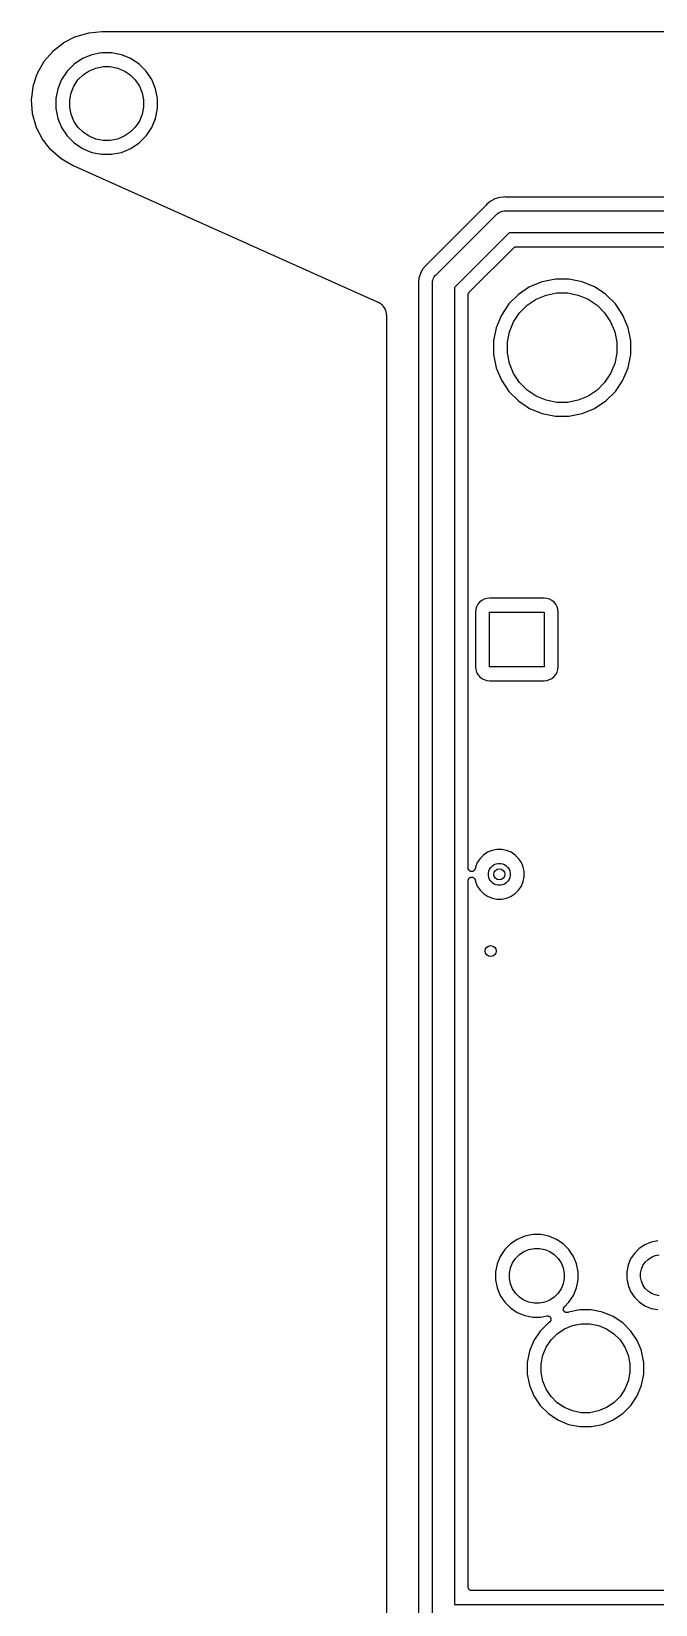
# Model space of a CAD drawing. Extents: x 1.79 to 9.66, y -5.89 to -1.5.
# Drawn here: x 1.785 to 2.684, y -3.764 to -1.499 of the extents above; entities that cross this region are included whole.
import ezdxf

# ---------------------------------------------------------------- set-up
doc = ezdxf.new("R2010")
doc.units = 0
doc.header["$MEASUREMENT"] = 0
doc.layers.add('BLACK', color=7, linetype='CONTINUOUS')

msp = doc.modelspace()

# ---------------------------------------------------------------- linework, layer by layer
at = {"layer": 'BLACK', "linetype": 'CONTINUOUS'}
for p, q in [((1.81676, -1.52665), (1.83144, -1.51507)), ((1.83144, -1.51507), (1.8315, -1.51503)), ((1.8315, -1.51503), (1.83188, -1.51479)), ((1.83188, -1.51479), (1.83226, -1.51455)), ((1.83226, -1.51455), (1.84887, -1.50606)), ((1.84887, -1.50606), (1.84893, -1.50603)), ((1.84887, -1.50606), (1.84887, -1.50606)), ((1.84887, -1.50606), (1.84887, -1.50606)), ((1.84887, -1.50606), (1.84887, -1.50606)), ((1.84893, -1.50603), (1.84936, -1.50587)), ((1.84936, -1.50587), (1.84978, -1.5057)), ((1.84978, -1.5057), (1.86785, -1.50057)), ((1.86785, -1.50057), (1.86792, -1.50056)), ((1.86792, -1.50056), (1.86835, -1.50048)), ((1.86835, -1.50048), (1.86877, -1.5004)), ((1.86877, -1.5004), (1.88689, -1.49878)), ((1.88689, -1.49878), (1.88696, -1.49877)), ((1.88696, -1.49877), (1.88714, -1.49878)), ((1.88714, -1.49878), (1.88733, -1.49876)), ((1.88733, -1.49876), (2.27921, -1.4986)), ((2.27921, -1.4986), (9.16855, -1.4986)), ((1.8039, -1.54153), (1.81605, -1.52733)), ((1.81605, -1.52733), (1.8161, -1.52727)), ((1.8161, -1.52727), (1.81643, -1.52696)), ((1.81643, -1.52696), (1.81676, -1.52665)), ((1.85905, -1.53754), (1.84707, -1.54554)), ((1.87236, -1.53202), (1.85905, -1.53754)), ((1.8865, -1.52921), (1.87236, -1.53202)), ((1.90091, -1.52921), (1.8865, -1.52921)), ((1.91504, -1.53202), (1.90091, -1.52921)), ((1.92835, -1.53754), (1.91504, -1.53202)), ((1.94033, -1.54554), (1.92835, -1.53754)), ((1.78799, -1.57722), (1.79381, -1.55948)), ((1.79381, -1.55948), (1.79383, -1.55941)), ((1.79383, -1.55941), (1.79402, -1.559)), ((1.79402, -1.559), (1.7942, -1.55859)), ((1.7942, -1.55859), (1.80334, -1.54233)), ((1.80334, -1.54233), (1.80337, -1.54227)), ((1.80337, -1.54227), (1.80364, -1.5419)), ((1.80364, -1.5419), (1.8039, -1.54153)), ((1.83688, -1.55573), (1.82888, -1.56771)), ((1.84707, -1.54554), (1.83688, -1.55573)), ((1.85242, -1.56848), (1.85982, -1.56108)), ((1.85982, -1.56108), (1.86852, -1.55526)), ((1.86852, -1.55526), (1.8782, -1.55126)), ((1.8782, -1.55126), (1.88847, -1.54921)), ((1.88847, -1.54921), (1.89894, -1.54921)), ((1.89894, -1.54921), (1.9092, -1.55126)), ((1.9092, -1.55126), (1.91888, -1.55526)), ((1.91888, -1.55526), (1.92758, -1.56108)), ((1.92758, -1.56108), (1.93498, -1.56848)), ((1.95052, -1.55573), (1.94033, -1.54554)), ((1.95853, -1.56771), (1.95052, -1.55573)), ((1.78584, -1.59406), (1.78778, -1.57817)), ((1.78778, -1.57817), (1.78779, -1.5781)), ((1.78779, -1.5781), (1.78789, -1.57766)), ((1.78789, -1.57766), (1.78799, -1.57722)), ((1.82336, -1.58103), (1.82055, -1.59516)), ((1.82888, -1.56771), (1.82336, -1.58103)), ((1.84259, -1.58686), (1.8466, -1.57719)), ((1.8466, -1.57719), (1.85242, -1.56848)), ((1.93498, -1.56848), (1.9408, -1.57719)), ((1.9408, -1.57719), (1.94481, -1.58686)), ((1.96404, -1.58103), (1.95853, -1.56771)), ((1.96685, -1.59516), (1.96404, -1.58103)), ((1.78548, -1.59762), (1.7855, -1.59716)), ((1.78549, -1.59769), (1.78548, -1.59762)), ((1.78687, -1.61631), (1.78549, -1.59769)), ((1.7855, -1.59716), (1.78551, -1.59671)), ((1.78551, -1.59671), (1.78584, -1.59406)), ((1.78584, -1.59406), (1.78584, -1.59406)), ((1.82055, -1.59516), (1.82055, -1.60957)), ((1.84055, -1.59713), (1.84259, -1.58686)), ((1.84055, -1.6076), (1.84055, -1.59713)), ((1.84259, -1.61787), (1.84055, -1.6076)), ((1.94481, -1.58686), (1.94685, -1.59713)), ((1.94685, -1.6076), (1.94481, -1.61787)), ((1.94685, -1.59713), (1.94685, -1.6076)), ((1.96685, -1.60957), (1.96685, -1.59516)), ((1.78694, -1.61676), (1.78687, -1.61631)), ((1.78702, -1.61721), (1.78694, -1.61676)), ((1.78703, -1.61728), (1.78702, -1.61721)), ((1.79202, -1.63532), (1.78703, -1.61728)), ((1.82055, -1.60957), (1.82336, -1.6237)), ((1.82336, -1.6237), (1.82888, -1.63701)), ((1.8466, -1.62754), (1.84259, -1.61787)), ((1.85242, -1.63624), (1.8466, -1.62754)), ((1.9408, -1.62754), (1.93498, -1.63624)), ((1.94481, -1.61787), (1.9408, -1.62754)), ((1.95853, -1.63701), (1.96404, -1.6237)), ((1.96404, -1.6237), (1.96685, -1.60957)), ((1.79218, -1.63575), (1.79202, -1.63532)), ((1.79234, -1.63617), (1.79218, -1.63575)), ((1.79237, -1.63623), (1.79234, -1.63617)), ((1.80076, -1.65294), (1.79237, -1.63623)), ((1.79237, -1.63623), (1.79237, -1.63623)), ((1.79237, -1.63623), (1.79237, -1.63623)), ((1.79237, -1.63623), (1.79237, -1.63623)), ((1.801, -1.65332), (1.80076, -1.65294)), ((1.80123, -1.65371), (1.801, -1.65332)), ((1.82888, -1.63701), (1.83688, -1.64899)), ((1.83688, -1.64899), (1.84707, -1.65918)), ((1.85982, -1.64365), (1.85242, -1.63624)), ((1.86852, -1.64946), (1.85982, -1.64365)), ((1.8782, -1.65347), (1.86852, -1.64946)), ((1.88847, -1.65551), (1.8782, -1.65347)), ((1.9092, -1.65347), (1.89894, -1.65551)), ((1.91888, -1.64946), (1.9092, -1.65347)), ((1.92758, -1.64365), (1.91888, -1.64946)), ((1.93498, -1.63624), (1.92758, -1.64365)), ((1.94033, -1.65918), (1.95052, -1.64899)), ((1.95052, -1.64899), (1.95202, -1.64675)), ((1.95202, -1.64675), (1.95853, -1.63701)), ((1.95202, -1.64675), (1.95202, -1.64675)), ((1.80128, -1.65376), (1.80123, -1.65371)), ((1.80128, -1.65377), (1.80128, -1.65376)), ((1.80128, -1.65376), (1.80128, -1.65376)), ((1.81272, -1.66849), (1.80128, -1.65377)), ((1.81303, -1.66882), (1.81272, -1.66849)), ((1.81334, -1.66915), (1.81303, -1.66882)), ((1.81339, -1.6692), (1.81334, -1.66915)), ((1.82752, -1.68146), (1.81339, -1.6692)), ((1.84707, -1.65918), (1.85905, -1.66719)), ((1.85905, -1.66719), (1.87236, -1.6727)), ((1.87236, -1.6727), (1.8865, -1.67551)), ((1.8865, -1.67551), (1.90091, -1.67551)), ((1.89894, -1.65551), (1.88847, -1.65551)), ((1.90091, -1.67551), (1.91504, -1.6727)), ((1.91504, -1.6727), (1.92835, -1.66719)), ((1.92835, -1.66719), (1.94033, -1.65918)), ((1.82789, -1.68172), (1.82752, -1.68146)), ((1.82826, -1.68199), (1.82789, -1.68172)), ((1.82832, -1.68202), (1.82826, -1.68199)), ((1.84559, -1.6919), (1.82832, -1.68202)), ((1.84578, -1.69198), (1.84559, -1.6919)), ((1.84596, -1.69209), (1.84578, -1.69198)), ((1.84603, -1.69212), (1.84596, -1.69209)), ((2.23245, -1.86536), (1.84603, -1.69212)), ((2.44549, -1.74379), (2.4411, -1.7474)), ((2.4455, -1.74379), (2.44549, -1.74379)), ((2.44654, -1.74293), (2.4455, -1.74379)), ((2.45085, -1.74063), (2.44654, -1.74293)), ((2.45275, -1.73961), (2.45085, -1.74063)), ((2.45949, -1.73757), (2.45275, -1.73961)), ((2.46498, -1.73703), (2.45949, -1.73757)), ((2.46499, -1.73703), (2.46498, -1.73703)), ((2.4665, -1.73688), (2.46499, -1.73703)), ((2.46801, -1.73703), (2.4665, -1.73688)), ((2.46822, -1.73703), (2.46801, -1.73703)), ((2.46843, -1.73705), (2.46822, -1.73703)), ((2.4685, -1.73705), (2.46843, -1.73705)), ((2.76043, -1.73705), (2.4685, -1.73705)), ((2.43981, -1.74894), (2.35464, -1.83411)), ((2.36791, -1.84912), (2.45482, -1.76221)), ((2.43994, -1.74877), (2.43981, -1.74894)), ((2.44009, -1.74863), (2.43994, -1.74877)), ((2.44014, -1.74857), (2.44009, -1.74863)), ((2.4411, -1.7474), (2.44014, -1.74857)), ((2.45482, -1.76221), (2.45531, -1.76161)), ((2.45531, -1.76161), (2.45591, -1.76112)), ((2.45591, -1.76112), (2.45759, -1.75974)), ((2.45591, -1.76112), (2.45591, -1.76112)), ((2.45759, -1.75974), (2.45771, -1.75964)), ((2.45771, -1.75964), (2.46044, -1.75818)), ((2.46044, -1.75818), (2.46341, -1.75728)), ((2.46341, -1.75728), (2.46573, -1.75705)), ((2.46573, -1.75705), (2.4665, -1.75698)), ((2.46573, -1.75705), (2.46573, -1.75705)), ((2.4665, -1.75698), (2.46727, -1.75705)), ((2.46727, -1.75705), (6.62289, -1.75705)), ((2.47302, -1.78855), (2.39425, -1.86732)), ((6.61714, -1.78855), (2.47302, -1.78855)), ((2.41571, -1.87414), (2.47984, -1.81001)), ((2.47984, -1.81001), (2.47985, -1.81)), ((2.47985, -1.81), (2.47986, -1.81)), ((2.47986, -1.81), (2.47989, -1.80996)), ((2.47986, -1.81), (2.47986, -1.81)), ((2.47989, -1.80996), (2.48025, -1.80967)), ((2.48025, -1.80967), (2.48061, -1.80938)), ((2.48061, -1.80938), (2.48063, -1.80937)), ((2.48063, -1.80937), (2.48066, -1.80935)), ((2.48066, -1.80935), (2.48107, -1.80914)), ((2.48107, -1.80914), (2.48147, -1.80893)), ((2.48147, -1.80893), (2.4815, -1.80892)), ((2.4815, -1.80892), (2.48152, -1.80891)), ((2.48152, -1.80891), (2.48197, -1.80878)), ((2.48197, -1.80878), (2.48241, -1.80864)), ((2.48241, -1.80864), (2.48243, -1.80864)), ((2.48243, -1.80864), (2.48246, -1.80863)), ((2.48246, -1.80863), (2.48292, -1.80859)), ((2.48292, -1.80859), (2.48338, -1.80855)), ((2.48338, -1.80855), (6.60679, -1.80855)), ((2.35427, -1.83444), (2.3531, -1.8354)), ((2.35442, -1.83429), (2.35427, -1.83444)), ((2.35459, -1.83416), (2.35442, -1.83429)), ((2.35464, -1.83411), (2.35459, -1.83416)), ((2.34327, -1.85379), (2.34273, -1.85929)), ((2.34531, -1.84705), (2.34327, -1.85379)), ((2.34863, -1.84084), (2.34531, -1.84705)), ((2.3531, -1.8354), (2.34863, -1.84084)), ((2.36304, -1.85752), (2.36388, -1.85474)), ((2.36388, -1.85474), (2.36534, -1.85201)), ((2.36534, -1.85201), (2.36731, -1.84961)), ((2.36731, -1.84961), (2.36791, -1.84912)), ((2.53968, -1.8552), (2.52061, -1.85899)), ((2.55913, -1.8552), (2.53968, -1.8552)), ((2.57821, -1.85899), (2.55913, -1.8552)), ((2.28255, -1.88783), (2.23245, -1.86536)), ((2.34273, -1.85929), (2.34258, -1.8608)), ((2.34258, -1.8608), (2.34273, -1.86231)), ((2.34273, -1.85929), (2.34273, -1.85929)), ((2.34273, -1.86231), (2.34273, -1.86238)), ((2.34273, -1.86238), (2.34273, -1.86259)), ((2.34273, -1.86259), (2.34275, -1.8628)), ((2.34275, -1.8628), (2.34275, -3.54284)), ((2.36268, -1.8608), (2.36298, -1.85771)), ((2.36275, -1.86157), (2.36268, -1.8608)), ((2.36275, -3.54406), (2.36275, -1.86157)), ((2.36298, -1.85771), (2.36304, -1.85752)), ((2.39425, -1.86732), (2.39425, -3.76378)), ((2.41425, -1.87761), (2.4143, -1.87715)), ((2.41425, -1.87766), (2.41425, -1.87761)), ((2.41425, -1.87768), (2.41425, -1.87766)), ((2.41425, -1.87766), (2.41425, -1.87766)), ((2.41425, -1.87766), (2.41425, -1.87766)), ((2.41425, -2.70328), (2.41425, -1.87768)), ((2.4143, -1.87715), (2.41435, -1.87669)), ((2.41435, -1.87666), (2.41436, -1.87664)), ((2.41435, -1.87669), (2.41435, -1.87666)), ((2.41436, -1.87664), (2.4145, -1.8762)), ((2.4145, -1.8762), (2.41463, -1.87576)), ((2.41463, -1.87576), (2.41464, -1.87573)), ((2.41464, -1.87573), (2.41465, -1.87571)), ((2.41465, -1.87571), (2.41488, -1.8753)), ((2.41488, -1.8753), (2.41509, -1.8749)), ((2.41509, -1.8749), (2.41511, -1.87488)), ((2.41511, -1.87488), (2.41512, -1.87485)), ((2.41512, -1.87485), (2.41542, -1.8745)), ((2.41542, -1.8745), (2.41571, -1.87414)), ((2.48647, -1.87724), (2.47271, -1.89099)), ((2.50264, -1.86643), (2.48647, -1.87724)), ((2.52061, -1.85899), (2.50264, -1.86643)), ((2.51211, -1.88416), (2.52644, -1.87822)), ((2.52644, -1.87822), (2.54165, -1.8752)), ((2.54165, -1.8752), (2.55716, -1.8752)), ((2.55716, -1.8752), (2.57238, -1.87822)), ((2.57238, -1.87822), (2.58671, -1.88416)), ((2.59618, -1.86643), (2.57821, -1.85899)), ((2.60255, -1.87069), (2.59618, -1.86643)), ((2.61235, -1.87724), (2.60255, -1.87069)), ((2.62611, -1.89099), (2.61235, -1.87724)), ((2.28282, -1.88792), (2.28255, -1.88783)), ((2.28308, -1.88803), (2.28282, -1.88792)), ((2.28314, -1.88805), (2.28308, -1.88803)), ((2.28356, -1.88817), (2.28314, -1.88805)), ((2.28462, -1.88874), (2.28356, -1.88817)), ((2.28475, -1.88879), (2.28462, -1.88874)), ((2.28487, -1.88886), (2.28475, -1.88879)), ((2.28493, -1.88889), (2.28487, -1.88886)), ((2.28506, -1.88895), (2.28493, -1.88889)), ((2.28565, -1.88929), (2.28506, -1.88895)), ((2.28568, -1.8893), (2.28565, -1.88929)), ((2.28571, -1.88932), (2.28568, -1.8893)), ((2.28577, -1.88936), (2.28571, -1.88932)), ((2.2874, -1.89023), (2.28577, -1.88936)), ((2.28755, -1.89032), (2.2874, -1.89023)), ((2.28778, -1.8905), (2.28755, -1.89032)), ((2.28914, -1.89168), (2.28778, -1.8905)), ((2.28917, -1.8917), (2.28914, -1.89168)), ((2.28919, -1.89172), (2.28917, -1.8917)), ((2.28925, -1.89177), (2.28919, -1.89172)), ((2.29068, -1.89294), (2.28925, -1.89177)), ((2.2908, -1.89306), (2.29068, -1.89294)), ((2.291, -1.89328), (2.2908, -1.89306)), ((2.2921, -1.8947), (2.291, -1.89328)), ((2.29212, -1.89473), (2.2921, -1.8947)), ((2.29214, -1.89476), (2.29212, -1.89473)), ((2.29219, -1.89481), (2.29214, -1.89476)), ((2.29336, -1.89624), (2.29219, -1.89481)), ((2.29345, -1.89638), (2.29336, -1.89624)), ((2.29361, -1.89663), (2.29345, -1.89638)), ((2.29441, -1.89824), (2.29361, -1.89663)), ((2.29443, -1.89827), (2.29441, -1.89824)), ((2.29444, -1.89831), (2.29443, -1.89827)), ((2.29447, -1.89837), (2.29444, -1.89831)), ((2.29534, -1.9), (2.29447, -1.89837)), ((2.29541, -1.90016), (2.29534, -1.9)), ((2.29551, -1.90043), (2.29541, -1.90016)), ((2.29598, -1.90217), (2.29551, -1.90043)), ((2.296, -1.9022), (2.29598, -1.90217)), ((2.296, -1.90224), (2.296, -1.9022)), ((2.29602, -1.90231), (2.296, -1.90224)), ((2.29656, -1.90408), (2.29602, -1.90231)), ((2.47271, -1.89099), (2.46191, -1.90717)), ((2.48825, -1.90374), (2.49922, -1.89278)), ((2.49922, -1.89278), (2.51211, -1.88416)), ((2.58671, -1.88416), (2.5996, -1.89278)), ((2.5996, -1.89278), (2.61057, -1.90374)), ((2.63691, -1.90717), (2.62611, -1.89099)), ((2.29659, -1.90424), (2.29656, -1.90408)), ((2.29664, -1.90453), (2.29659, -1.90424)), ((2.29676, -1.90633), (2.29664, -1.90453)), ((2.29677, -1.90636), (2.29676, -1.90633)), ((2.29677, -1.9064), (2.29677, -1.90636)), ((2.29677, -1.90647), (2.29677, -1.9064)), ((2.29684, -1.90714), (2.29677, -1.90647)), ((2.29684, -1.90728), (2.29684, -1.90714)), ((2.29685, -1.90742), (2.29684, -1.90728)), ((2.29684, -1.90982), (2.29687, -1.90954)), ((2.29684, -1.90989), (2.29684, -1.90982)), ((2.29684, -5.48115), (2.29684, -1.90989)), ((2.29685, -1.90756), (2.29685, -1.90742)), ((2.29685, -1.90763), (2.29685, -1.90756)), ((2.29694, -1.90883), (2.29685, -1.90763)), ((2.29687, -1.90954), (2.29688, -1.90926)), ((2.29688, -1.90926), (2.29694, -1.90883)), ((2.45446, -1.92514), (2.45067, -1.94421)), ((2.46191, -1.90717), (2.45446, -1.92514)), ((2.4737, -1.93097), (2.47963, -1.91664)), ((2.47963, -1.91664), (2.48825, -1.90374)), ((2.61057, -1.90374), (2.61919, -1.91664)), ((2.61919, -1.91664), (2.62512, -1.93097)), ((2.64436, -1.92514), (2.63691, -1.90717)), ((2.64815, -1.94421), (2.64436, -1.92514)), ((2.45067, -1.94421), (2.45067, -1.96366)), ((2.47067, -1.94618), (2.4737, -1.93097)), ((2.47067, -1.96169), (2.47067, -1.94618)), ((2.62512, -1.93097), (2.62815, -1.94618)), ((2.62815, -1.94618), (2.62815, -1.96169)), ((2.64815, -1.96366), (2.64815, -1.94421)), ((2.45067, -1.96366), (2.45446, -1.98274)), ((2.4737, -1.9769), (2.47067, -1.96169)), ((2.62815, -1.96169), (2.62512, -1.9769)), ((2.64436, -1.98274), (2.64815, -1.96366)), ((2.45446, -1.98274), (2.46191, -2.00071)), ((2.47963, -1.99123), (2.4737, -1.9769)), ((2.48825, -2.00413), (2.47963, -1.99123)), ((2.61919, -1.99123), (2.61057, -2.00413)), ((2.62512, -1.9769), (2.61919, -1.99123)), ((2.63691, -2.00071), (2.64436, -1.98274)), ((2.46191, -2.00071), (2.47271, -2.01688)), ((2.49922, -2.0151), (2.48825, -2.00413)), ((2.51211, -2.02372), (2.49922, -2.0151)), ((2.5996, -2.0151), (2.58671, -2.02372)), ((2.61057, -2.00413), (2.5996, -2.0151)), ((2.62611, -2.01688), (2.63638, -2.0015)), ((2.63638, -2.0015), (2.63691, -2.00071)), ((2.63638, -2.0015), (2.63638, -2.0015)), ((2.47271, -2.01688), (2.48647, -2.03063)), ((2.48647, -2.03063), (2.50264, -2.04144)), ((2.52644, -2.02965), (2.51211, -2.02372)), ((2.54165, -2.03268), (2.52644, -2.02965)), ((2.55716, -2.03268), (2.54165, -2.03268)), ((2.57238, -2.02965), (2.55716, -2.03268)), ((2.58671, -2.02372), (2.57238, -2.02965)), ((2.59618, -2.04144), (2.61235, -2.03063)), ((2.61235, -2.03063), (2.62611, -2.01688)), ((2.50264, -2.04144), (2.52061, -2.04888)), ((2.52061, -2.04888), (2.53968, -2.05268)), ((2.53968, -2.05268), (2.55913, -2.05268)), ((2.55913, -2.05268), (2.57821, -2.04888)), ((2.57821, -2.04888), (2.59618, -2.04144)), ((2.42517, -2.33072), (2.42476, -2.33489)), ((2.42631, -2.32696), (2.42517, -2.33072)), ((2.42817, -2.32348), (2.42631, -2.32696)), ((2.43067, -2.32044), (2.42817, -2.32348)), ((2.43372, -2.31794), (2.43067, -2.32044)), ((2.43719, -2.31608), (2.43372, -2.31794)), ((2.44096, -2.31494), (2.43719, -2.31608)), ((2.44513, -2.31452), (2.44096, -2.31494)), ((2.52338, -2.31452), (2.44513, -2.31452)), ((2.52754, -2.31494), (2.52338, -2.31452)), ((2.53131, -2.31608), (2.52754, -2.31494)), ((2.53479, -2.31794), (2.53131, -2.31608)), ((2.53783, -2.32044), (2.53479, -2.31794)), ((2.54033, -2.32348), (2.53783, -2.32044)), ((2.54219, -2.32696), (2.54033, -2.32348)), ((2.54333, -2.33072), (2.54219, -2.32696)), ((2.54374, -2.33489), (2.54333, -2.33072)), ((2.42476, -2.33489), (2.42476, -2.41314)), ((2.44488, -2.41339), (2.44488, -2.33465)), ((2.44488, -2.33465), (2.52362, -2.33465)), ((2.52362, -2.33465), (2.52362, -2.41339)), ((2.54374, -2.41314), (2.54374, -2.33489)), ((2.42476, -2.41314), (2.42517, -2.41731)), ((2.42517, -2.41731), (2.42631, -2.42108)), ((2.42631, -2.42108), (2.42817, -2.42455)), ((2.52362, -2.41339), (2.44488, -2.41339)), ((2.54033, -2.42455), (2.54219, -2.42108)), ((2.54219, -2.42108), (2.54333, -2.41731)), ((2.54333, -2.41731), (2.54374, -2.41314)), ((2.42817, -2.42455), (2.43067, -2.4276)), ((2.43067, -2.4276), (2.43372, -2.4301)), ((2.43372, -2.4301), (2.43719, -2.43195)), ((2.43719, -2.43195), (2.44096, -2.4331)), ((2.44096, -2.4331), (2.44513, -2.43351)), ((2.44513, -2.43351), (2.52338, -2.43351)), ((2.52338, -2.43351), (2.52754, -2.4331)), ((2.52754, -2.4331), (2.53131, -2.43195)), ((2.53131, -2.43195), (2.53479, -2.4301)), ((2.53479, -2.4301), (2.53783, -2.4276)), ((2.53783, -2.4276), (2.54033, -2.42455)), ((2.42732, -2.69537), (2.42463, -2.70187)), ((2.43123, -2.68951), (2.42732, -2.69537)), ((2.43621, -2.68453), (2.43123, -2.68951)), ((2.44207, -2.68062), (2.43621, -2.68453)), ((2.44857, -2.67793), (2.44207, -2.68062)), ((2.45548, -2.67655), (2.44857, -2.67793)), ((2.46252, -2.67655), (2.45548, -2.67655)), ((2.46943, -2.67793), (2.46252, -2.67655)), ((2.47593, -2.68062), (2.46943, -2.67793)), ((2.48179, -2.68453), (2.47593, -2.68062)), ((2.48677, -2.68951), (2.48179, -2.68453)), ((2.49068, -2.69537), (2.48677, -2.68951)), ((2.49337, -2.70187), (2.49068, -2.69537)), ((2.4143, -2.70377), (2.41425, -2.70328)), ((2.41434, -2.70425), (2.4143, -2.70377)), ((2.41448, -2.70471), (2.41434, -2.70425)), ((2.41434, -2.70425), (2.41434, -2.70425)), ((2.41434, -2.70425), (2.41434, -2.70425)), ((2.41462, -2.70518), (2.41448, -2.70471)), ((2.41463, -2.70518), (2.41462, -2.70518)), ((2.41462, -2.70518), (2.41462, -2.70518)), ((2.41484, -2.7056), (2.41463, -2.70518)), ((2.41508, -2.70604), (2.41484, -2.7056)), ((2.41508, -2.70605), (2.41508, -2.70604)), ((2.41508, -2.70604), (2.41508, -2.70604)), ((2.41539, -2.70643), (2.41508, -2.70605)), ((2.41512, -2.7185), (2.41543, -2.71813)), ((2.4157, -2.7068), (2.41539, -2.70643)), ((2.41543, -2.71813), (2.41575, -2.71775)), ((2.41608, -2.70711), (2.4157, -2.7068)), ((2.4157, -2.7068), (2.4157, -2.7068)), ((2.4157, -2.7068), (2.4157, -2.7068)), ((2.41575, -2.71775), (2.41614, -2.71744)), ((2.41575, -2.71775), (2.41575, -2.71775)), ((2.41575, -2.71775), (2.41575, -2.71775)), ((2.41645, -2.70742), (2.41608, -2.70711)), ((2.41614, -2.71744), (2.41651, -2.71714)), ((2.41687, -2.70765), (2.41645, -2.70742)), ((2.41645, -2.70742), (2.41645, -2.70742)), ((2.41645, -2.70742), (2.41645, -2.70742)), ((2.41651, -2.71714), (2.41698, -2.71689)), ((2.41651, -2.71714), (2.41651, -2.71714)), ((2.41651, -2.71714), (2.41651, -2.71714)), ((2.41731, -2.70789), (2.41687, -2.70765)), ((2.41698, -2.71689), (2.41737, -2.71669)), ((2.41776, -2.70803), (2.41731, -2.70789)), ((2.41731, -2.70789), (2.41731, -2.70789)), ((2.41731, -2.70789), (2.41731, -2.70789)), ((2.41737, -2.71669), (2.41784, -2.71655)), ((2.41737, -2.71669), (2.41737, -2.71669)), ((2.41737, -2.71669), (2.41737, -2.71669)), ((2.41824, -2.70818), (2.41776, -2.70803)), ((2.41784, -2.71655), (2.41831, -2.71641)), ((2.41872, -2.70823), (2.41824, -2.70818)), ((2.41824, -2.70818), (2.41824, -2.70818)), ((2.41824, -2.70818), (2.41824, -2.70818)), ((2.41831, -2.71641), (2.41877, -2.71637)), ((2.41831, -2.71641), (2.41831, -2.71641)), ((2.41831, -2.71641), (2.41831, -2.71641)), ((2.41921, -2.70828), (2.41872, -2.70823)), ((2.41877, -2.71637), (2.41928, -2.71632)), ((2.41969, -2.70824), (2.41921, -2.70828)), ((2.41921, -2.70828), (2.41921, -2.70828)), ((2.41921, -2.70828), (2.41921, -2.70828)), ((2.41928, -2.71632), (2.41928, -2.71632)), ((2.41928, -2.71632), (2.41928, -2.71632)), ((2.41928, -2.71632), (2.41974, -2.71637)), ((2.42018, -2.70819), (2.41969, -2.70824)), ((2.41974, -2.71637), (2.42025, -2.71642)), ((2.42062, -2.70806), (2.42018, -2.70819)), ((2.42018, -2.70819), (2.42018, -2.70819)), ((2.42018, -2.70819), (2.42018, -2.70819)), ((2.42025, -2.71642), (2.42025, -2.71642)), ((2.42025, -2.71642), (2.42025, -2.71642)), ((2.42025, -2.71642), (2.4207, -2.71656)), ((2.42112, -2.70792), (2.42062, -2.70806)), ((2.4207, -2.71656), (2.42118, -2.71671)), ((2.42153, -2.7077), (2.42112, -2.70791)), ((2.42112, -2.70791), (2.42112, -2.70792)), ((2.42112, -2.70792), (2.42112, -2.70792)), ((2.42118, -2.71671), (2.42118, -2.71671)), ((2.42118, -2.71671), (2.42119, -2.71671)), ((2.42119, -2.71671), (2.42161, -2.71694)), ((2.42198, -2.70747), (2.42153, -2.7077)), ((2.42161, -2.71694), (2.42204, -2.71717)), ((2.42199, -2.70746), (2.42198, -2.70746)), ((2.42198, -2.70746), (2.42198, -2.70747)), ((2.42235, -2.70717), (2.42199, -2.70746)), ((2.42204, -2.71717), (2.42204, -2.71717)), ((2.42204, -2.71717), (2.42204, -2.71718)), ((2.42204, -2.71718), (2.42241, -2.71747)), ((2.42274, -2.70685), (2.42235, -2.70717)), ((2.42241, -2.71747), (2.42279, -2.71779)), ((2.42275, -2.70685), (2.42274, -2.70685)), ((2.42274, -2.70685), (2.42274, -2.70685)), ((2.42305, -2.70649), (2.42275, -2.70685)), ((2.42279, -2.71779), (2.42279, -2.7178)), ((2.42279, -2.7178), (2.4228, -2.7178)), ((2.4228, -2.7178), (2.42312, -2.71819)), ((2.42337, -2.70611), (2.42305, -2.70649)), ((2.42312, -2.71819), (2.42341, -2.71855)), ((2.4236, -2.7057), (2.42337, -2.7061)), ((2.42337, -2.7061), (2.42337, -2.70611)), ((2.42337, -2.70611), (2.42337, -2.70611)), ((2.42384, -2.70525), (2.4236, -2.7057)), ((2.424, -2.70476), (2.42384, -2.70525)), ((2.42384, -2.70525), (2.42384, -2.70525)), ((2.42384, -2.70525), (2.42384, -2.70525)), ((2.42414, -2.70432), (2.424, -2.70476)), ((2.42415, -2.70425), (2.42414, -2.70432)), ((2.42414, -2.70432), (2.42414, -2.70432)), ((2.42414, -2.70432), (2.42414, -2.70432)), ((2.42414, -2.70432), (2.42414, -2.70432)), ((2.42463, -2.70187), (2.42415, -2.70425)), ((2.44325, -2.71075), (2.44386, -2.70771)), ((2.44325, -2.71385), (2.44325, -2.71075)), ((2.44386, -2.71689), (2.44325, -2.71385)), ((2.44386, -2.70771), (2.44504, -2.70484)), ((2.44504, -2.71976), (2.44386, -2.71689)), ((2.44504, -2.70484), (2.44677, -2.70226)), ((2.44677, -2.70226), (2.44896, -2.70007)), ((2.44896, -2.70007), (2.45154, -2.69834)), ((2.45154, -2.69834), (2.45441, -2.69716)), ((2.45441, -2.69716), (2.45745, -2.69655)), ((2.45745, -2.69655), (2.46055, -2.69655)), ((2.46055, -2.69655), (2.46359, -2.69716)), ((2.46359, -2.69716), (2.46646, -2.69834)), ((2.46646, -2.69834), (2.46904, -2.70007)), ((2.46904, -2.70007), (2.47123, -2.70226)), ((2.47123, -2.70226), (2.47296, -2.70484)), ((2.47296, -2.70484), (2.47414, -2.70771)), ((2.47414, -2.71689), (2.47296, -2.71976)), ((2.47414, -2.70771), (2.47475, -2.71075)), ((2.47475, -2.71385), (2.47414, -2.71689)), ((2.47475, -2.71075), (2.47475, -2.71385)), ((2.49455, -2.70776), (2.49337, -2.70187)), ((2.49337, -2.72273), (2.49475, -2.71582)), ((2.49475, -2.70878), (2.49455, -2.70776)), ((2.49475, -2.71582), (2.49475, -2.70878)), ((2.41425, -2.72125), (2.41431, -2.72074)), ((2.41425, -2.72132), (2.41425, -2.72125)), ((2.41425, -3.73878), (2.41425, -2.72132)), ((2.41431, -2.72074), (2.41436, -2.72029)), ((2.41436, -2.72028), (2.41451, -2.71979)), ((2.41436, -2.72029), (2.41436, -2.72028)), ((2.41436, -2.72028), (2.41436, -2.72028)), ((2.41451, -2.71979), (2.41465, -2.71936)), ((2.41465, -2.71935), (2.4149, -2.7189)), ((2.41465, -2.71936), (2.41465, -2.71935)), ((2.41465, -2.71935), (2.41465, -2.71935)), ((2.4149, -2.7189), (2.41512, -2.7185)), ((2.41512, -2.7185), (2.41512, -2.7185)), ((2.41512, -2.7185), (2.41512, -2.7185)), ((2.42341, -2.71855), (2.42341, -2.71855)), ((2.42341, -2.71855), (2.42341, -2.71855)), ((2.42341, -2.71855), (2.42365, -2.719)), ((2.42365, -2.719), (2.42387, -2.71941)), ((2.42387, -2.71941), (2.42387, -2.71941)), ((2.42387, -2.71941), (2.42387, -2.71942)), ((2.42387, -2.71942), (2.42401, -2.71987)), ((2.42401, -2.71987), (2.42415, -2.72035)), ((2.42415, -2.72035), (2.42463, -2.72273)), ((2.42463, -2.72273), (2.42732, -2.72923)), ((2.42732, -2.72923), (2.43123, -2.73509)), ((2.43123, -2.73509), (2.43621, -2.74007)), ((2.43621, -2.74007), (2.44207, -2.74398)), ((2.44677, -2.72234), (2.44504, -2.71976)), ((2.44896, -2.72453), (2.44677, -2.72234)), ((2.45154, -2.72626), (2.44896, -2.72453)), ((2.45441, -2.72744), (2.45154, -2.72626)), ((2.45745, -2.72805), (2.45441, -2.72744)), ((2.46055, -2.72805), (2.45745, -2.72805)), ((2.46359, -2.72744), (2.46055, -2.72805)), ((2.46646, -2.72626), (2.46359, -2.72744)), ((2.46904, -2.72453), (2.46646, -2.72626)), ((2.47123, -2.72234), (2.46904, -2.72453)), ((2.47296, -2.71976), (2.47123, -2.72234)), ((2.47593, -2.74398), (2.48179, -2.74007)), ((2.48179, -2.74007), (2.48677, -2.73509)), ((2.48677, -2.73509), (2.49068, -2.72923)), ((2.49068, -2.72923), (2.49337, -2.72273)), ((2.44207, -2.74398), (2.44857, -2.74667)), ((2.44857, -2.74667), (2.45548, -2.74805)), ((2.45548, -2.74805), (2.46252, -2.74805)), ((2.46252, -2.74805), (2.46943, -2.74667)), ((2.46943, -2.74667), (2.47427, -2.74467)), ((2.47427, -2.74467), (2.47593, -2.74398)), ((2.47427, -2.74467), (2.47427, -2.74467)), ((2.4849, -3.23792), (2.47518, -3.24442)), ((2.49571, -3.23345), (2.4849, -3.23792)), ((2.50718, -3.23117), (2.49571, -3.23345)), ((2.51887, -3.23117), (2.50718, -3.23117)), ((2.53034, -3.23345), (2.51887, -3.23117)), ((2.54115, -3.23792), (2.53034, -3.23345)), ((2.55087, -3.24442), (2.54115, -3.23792)), ((2.46691, -3.25269), (2.46041, -3.26241)), ((2.47518, -3.24442), (2.46691, -3.25269)), ((2.48244, -3.26544), (2.48793, -3.25995)), ((2.48793, -3.25995), (2.49437, -3.25565)), ((2.49437, -3.25565), (2.50154, -3.25268)), ((2.50154, -3.25268), (2.50915, -3.25117)), ((2.50915, -3.25117), (2.5169, -3.25117)), ((2.5169, -3.25117), (2.52451, -3.25268)), ((2.52451, -3.25268), (2.53167, -3.25565)), ((2.53167, -3.25565), (2.53812, -3.25995)), ((2.53812, -3.25995), (2.5436, -3.26544)), ((2.55914, -3.25269), (2.55087, -3.24442)), ((2.56564, -3.26241), (2.55914, -3.25269)), ((2.65337, -3.25808), (2.64795, -3.26619)), ((2.66027, -3.25118), (2.65337, -3.25808)), ((2.66838, -3.24576), (2.66027, -3.25118)), ((2.6774, -3.24203), (2.66838, -3.24576)), ((2.68696, -3.24013), (2.6774, -3.24203)), ((2.67786, -3.26349), (2.68323, -3.26126)), ((2.68323, -3.26126), (2.68893, -3.26013)), ((2.45594, -3.27322), (2.45365, -3.28469)), ((2.46041, -3.26241), (2.45594, -3.27322)), ((2.47365, -3.28666), (2.47517, -3.27905)), ((2.47517, -3.27905), (2.47813, -3.27189)), ((2.47813, -3.27189), (2.48244, -3.26544)), ((2.5436, -3.26544), (2.54791, -3.27189)), ((2.54791, -3.27189), (2.55088, -3.27905)), ((2.55088, -3.27905), (2.55239, -3.28666)), ((2.57011, -3.27322), (2.56564, -3.26241)), ((2.57239, -3.28469), (2.57011, -3.27322)), ((2.64422, -3.27521), (2.64231, -3.28478)), ((2.64795, -3.26619), (2.64422, -3.27521)), ((2.66231, -3.28675), (2.66345, -3.28104)), ((2.66345, -3.28104), (2.66568, -3.27567)), ((2.66568, -3.27567), (2.66891, -3.27083)), ((2.66891, -3.27083), (2.67302, -3.26672)), ((2.67302, -3.26672), (2.67786, -3.26349)), ((2.45365, -3.28469), (2.45365, -3.29638)), ((2.45365, -3.29638), (2.45594, -3.30785)), ((2.47365, -3.29441), (2.47365, -3.28666)), ((2.47517, -3.30202), (2.47365, -3.29441)), ((2.47813, -3.30918), (2.47517, -3.30202)), ((2.55088, -3.30202), (2.54791, -3.30918)), ((2.55239, -3.29441), (2.55088, -3.30202)), ((2.55239, -3.28666), (2.55239, -3.29441)), ((2.57011, -3.30785), (2.57239, -3.29638)), ((2.57239, -3.29638), (2.57239, -3.28469)), ((2.64231, -3.28478), (2.64231, -3.29453)), ((2.64231, -3.29453), (2.64422, -3.3041)), ((2.64422, -3.3041), (2.64795, -3.31311)), ((2.66231, -3.29256), (2.66231, -3.28675)), ((2.66345, -3.29827), (2.66231, -3.29256)), ((2.66568, -3.30364), (2.66345, -3.29827)), ((2.66891, -3.30848), (2.66568, -3.30364)), ((2.45594, -3.30785), (2.46041, -3.31866)), ((2.46041, -3.31866), (2.46691, -3.32838)), ((2.46691, -3.32838), (2.47518, -3.33665)), ((2.48244, -3.31563), (2.47813, -3.30918)), ((2.48793, -3.32112), (2.48244, -3.31563)), ((2.49437, -3.32542), (2.48793, -3.32112)), ((2.50154, -3.32839), (2.49437, -3.32542)), ((2.50915, -3.32991), (2.50154, -3.32839)), ((2.52451, -3.32839), (2.5169, -3.32991)), ((2.53167, -3.32542), (2.52451, -3.32839)), ((2.53812, -3.32112), (2.53167, -3.32542)), ((2.5436, -3.31563), (2.53812, -3.32112)), ((2.54791, -3.30918), (2.5436, -3.31563)), ((2.55263, -3.33489), (2.55914, -3.32838)), ((2.55914, -3.32838), (2.56564, -3.31866)), ((2.56564, -3.31866), (2.57011, -3.30785)), ((2.64795, -3.31311), (2.65337, -3.32123)), ((2.65337, -3.32123), (2.66027, -3.32812)), ((2.66027, -3.32812), (2.66838, -3.33354)), ((2.67302, -3.31259), (2.66891, -3.30848)), ((2.67786, -3.31582), (2.67302, -3.31259)), ((2.68323, -3.31805), (2.67786, -3.31582)), ((2.68893, -3.31918), (2.68323, -3.31805)), ((2.47518, -3.33665), (2.4849, -3.34315)), ((2.4849, -3.34315), (2.49571, -3.34762)), ((2.49571, -3.34762), (2.50718, -3.34991)), ((2.50718, -3.34991), (2.51887, -3.34991)), ((2.5169, -3.32991), (2.50915, -3.32991)), ((2.51887, -3.34991), (2.52744, -3.3482)), ((2.52744, -3.3482), (2.5275, -3.34819)), ((2.5275, -3.34819), (2.5275, -3.34819)), ((2.5275, -3.34819), (2.5275, -3.34819)), ((2.5275, -3.34819), (2.52751, -3.34819)), ((2.52751, -3.34819), (2.52799, -3.34815)), ((2.52799, -3.34815), (2.52847, -3.34811)), ((2.52847, -3.34811), (2.52848, -3.34811)), ((2.52848, -3.34811), (2.52848, -3.34811)), ((2.52848, -3.34811), (2.52897, -3.34816)), ((2.52897, -3.34816), (2.52944, -3.34821)), ((2.52944, -3.34821), (2.52945, -3.34821)), ((2.52945, -3.34821), (2.52945, -3.34821)), ((2.52945, -3.34821), (2.52991, -3.34836)), ((2.52991, -3.34836), (2.53037, -3.3485)), ((2.53037, -3.3485), (2.53038, -3.34851)), ((2.53038, -3.34851), (2.53038, -3.34851)), ((2.53038, -3.34851), (2.5308, -3.34874)), ((2.5308, -3.34874), (2.53123, -3.34897)), ((2.53123, -3.34897), (2.53123, -3.34897)), ((2.53123, -3.34897), (2.53124, -3.34898)), ((2.53124, -3.34898), (2.53161, -3.34929)), ((2.53161, -3.34929), (2.53198, -3.3496)), ((2.53198, -3.3496), (2.53198, -3.3496)), ((2.53198, -3.3496), (2.53198, -3.3496)), ((2.53198, -3.3496), (2.53229, -3.34999)), ((2.53229, -3.34999), (2.53259, -3.35036)), ((2.53259, -3.35036), (2.53259, -3.35036)), ((2.53259, -3.35036), (2.5326, -3.35036)), ((2.5326, -3.35036), (2.53282, -3.35078)), ((2.53282, -3.35078), (2.53305, -3.35122)), ((2.53305, -3.35122), (2.53305, -3.35122)), ((2.53305, -3.35122), (2.53305, -3.35123)), ((2.53305, -3.35123), (2.53318, -3.35169)), ((2.53318, -3.35169), (2.53332, -3.35216)), ((2.53332, -3.35216), (2.53332, -3.35216)), ((2.53332, -3.35216), (2.53333, -3.35216)), ((2.53333, -3.35216), (2.53337, -3.35264)), ((2.55117, -3.3384), (2.55122, -3.33792)), ((2.55117, -3.33841), (2.55117, -3.3384)), ((2.55117, -3.3384), (2.55117, -3.3384)), ((2.55121, -3.33886), (2.55117, -3.33841)), ((2.55126, -3.33937), (2.55121, -3.33886)), ((2.55122, -3.33792), (2.55127, -3.33744)), ((2.55126, -3.33938), (2.55126, -3.33937)), ((2.55126, -3.33937), (2.55126, -3.33937)), ((2.55139, -3.33982), (2.55126, -3.33938)), ((2.55127, -3.33743), (2.55141, -3.33696)), ((2.55127, -3.33744), (2.55127, -3.33743)), ((2.55127, -3.33743), (2.55127, -3.33743)), ((2.55154, -3.34031), (2.55139, -3.33982)), ((2.55141, -3.33696), (2.55155, -3.3365)), ((2.55176, -3.34073), (2.55154, -3.34031)), ((2.55154, -3.34031), (2.55154, -3.34031)), ((2.55154, -3.34031), (2.55154, -3.34031)), ((2.55155, -3.3365), (2.55156, -3.33649)), ((2.55155, -3.3365), (2.55155, -3.3365)), ((2.55156, -3.33649), (2.55179, -3.33605)), ((2.55199, -3.34117), (2.55176, -3.34073)), ((2.55179, -3.33605), (2.55201, -3.33564)), ((2.55199, -3.34118), (2.55199, -3.34117)), ((2.55199, -3.34117), (2.55199, -3.34117)), ((2.5523, -3.34156), (2.55199, -3.34118)), ((2.55201, -3.33564), (2.55202, -3.33564)), ((2.55202, -3.33564), (2.55233, -3.33526)), ((2.55202, -3.33564), (2.55202, -3.33564)), ((2.5526, -3.34193), (2.5523, -3.34156)), ((2.55233, -3.33526), (2.55263, -3.33489)), ((2.55261, -3.34193), (2.5526, -3.34193)), ((2.55298, -3.34224), (2.55261, -3.34193)), ((2.55261, -3.34193), (2.55261, -3.34193)), ((2.55335, -3.34255), (2.55298, -3.34224)), ((2.55335, -3.34256), (2.55335, -3.34255)), ((2.55336, -3.34256), (2.55335, -3.34256)), ((2.55377, -3.34278), (2.55336, -3.34256)), ((2.55421, -3.34302), (2.55377, -3.34278)), ((2.55421, -3.34303), (2.55421, -3.34302)), ((2.55421, -3.34302), (2.55421, -3.34302)), ((2.55467, -3.34317), (2.55421, -3.34303)), ((2.55514, -3.34332), (2.55467, -3.34317)), ((2.55515, -3.34332), (2.55514, -3.34332)), ((2.55514, -3.34332), (2.55514, -3.34332)), ((2.55562, -3.34337), (2.55515, -3.34332)), ((2.55611, -3.34342), (2.55562, -3.34337)), ((2.55612, -3.34342), (2.55611, -3.34342)), ((2.55611, -3.34342), (2.55611, -3.34342)), ((2.5566, -3.34338), (2.55612, -3.34342)), ((2.55708, -3.34334), (2.5566, -3.34338)), ((2.55709, -3.34334), (2.55708, -3.34334)), ((2.55708, -3.34334), (2.55708, -3.34334)), ((2.55755, -3.3432), (2.55709, -3.34334)), ((2.55802, -3.34307), (2.55755, -3.3432)), ((2.55803, -3.34307), (2.55802, -3.34307)), ((2.55802, -3.34307), (2.55802, -3.34307)), ((2.55802, -3.34307), (2.55802, -3.34307)), ((2.55808, -3.34304), (2.55803, -3.34307)), ((2.55861, -3.34283), (2.55808, -3.34304)), ((2.57483, -3.3396), (2.55861, -3.34283)), ((2.59137, -3.3396), (2.57483, -3.3396)), ((2.6076, -3.34283), (2.59137, -3.3396)), ((2.62288, -3.34916), (2.6076, -3.34283)), ((2.63663, -3.35835), (2.62288, -3.34916)), ((2.66838, -3.33354), (2.6774, -3.33728)), ((2.6774, -3.33728), (2.68696, -3.33918)), ((2.51787, -3.37004), (2.50868, -3.3838)), ((2.52957, -3.35835), (2.51787, -3.37004)), ((2.53119, -3.35726), (2.52957, -3.35835)), ((2.53157, -3.35696), (2.53119, -3.35726)), ((2.53194, -3.35665), (2.53157, -3.35696)), ((2.53195, -3.35664), (2.53194, -3.35665)), ((2.53194, -3.35665), (2.53194, -3.35665)), ((2.53225, -3.35628), (2.53195, -3.35664)), ((2.53256, -3.3559), (2.53225, -3.35628)), ((2.53257, -3.35589), (2.53256, -3.35589)), ((2.53256, -3.35589), (2.53256, -3.3559)), ((2.53279, -3.35547), (2.53257, -3.35589)), ((2.53303, -3.35504), (2.53279, -3.35547)), ((2.53317, -3.35457), (2.53303, -3.35503)), ((2.53303, -3.35503), (2.53303, -3.35503)), ((2.53303, -3.35503), (2.53303, -3.35504)), ((2.53331, -3.35411), (2.53317, -3.35457)), ((2.53336, -3.35362), (2.53331, -3.3541)), ((2.53331, -3.3541), (2.53331, -3.3541)), ((2.53331, -3.3541), (2.53331, -3.35411)), ((2.53341, -3.35314), (2.53336, -3.35362)), ((2.53337, -3.35264), (2.53341, -3.35313)), ((2.53341, -3.35313), (2.53341, -3.35313)), ((2.53341, -3.35313), (2.53341, -3.35314)), ((2.53341, -3.38279), (2.54232, -3.37388)), ((2.54232, -3.37388), (2.5528, -3.36688)), ((2.5528, -3.36688), (2.56444, -3.36206)), ((2.56444, -3.36206), (2.5768, -3.3596)), ((2.5768, -3.3596), (2.5894, -3.3596)), ((2.5894, -3.3596), (2.60176, -3.36206)), ((2.60176, -3.36206), (2.61341, -3.36688)), ((2.61341, -3.36688), (2.62388, -3.37388)), ((2.62388, -3.37388), (2.6328, -3.38279)), ((2.64833, -3.37004), (2.63663, -3.35835)), ((2.65752, -3.3838), (2.64833, -3.37004)), ((2.50868, -3.3838), (2.50235, -3.39908)), ((2.52158, -3.40491), (2.52641, -3.39327)), ((2.52641, -3.39327), (2.53341, -3.38279)), ((2.6328, -3.38279), (2.6398, -3.39327)), ((2.6398, -3.39327), (2.64462, -3.40491)), ((2.66345, -3.39812), (2.65752, -3.3838)), ((2.50235, -3.39908), (2.49913, -3.4153)), ((2.49913, -3.4153), (2.49913, -3.43185)), ((2.51913, -3.41727), (2.52158, -3.40491)), ((2.51913, -3.42988), (2.51913, -3.41727)), ((2.64462, -3.40491), (2.64708, -3.41727)), ((2.64708, -3.41727), (2.64708, -3.42988)), ((2.66385, -3.39908), (2.66345, -3.39812)), ((2.66345, -3.39812), (2.66345, -3.39812)), ((2.66708, -3.4153), (2.66385, -3.39908)), ((2.66708, -3.43185), (2.66708, -3.4153)), ((2.49913, -3.43185), (2.50235, -3.44807)), ((2.52158, -3.44224), (2.51913, -3.42988)), ((2.52641, -3.45388), (2.52158, -3.44224)), ((2.64462, -3.44224), (2.6398, -3.45388)), ((2.64708, -3.42988), (2.64462, -3.44224)), ((2.66385, -3.44807), (2.66708, -3.43185)), ((2.50235, -3.44807), (2.50868, -3.46335)), ((2.50868, -3.46335), (2.51787, -3.47711)), ((2.53341, -3.46436), (2.52641, -3.45388)), ((2.54232, -3.47327), (2.53341, -3.46436)), ((2.6328, -3.46436), (2.62388, -3.47327)), ((2.6398, -3.45388), (2.6328, -3.46436)), ((2.64833, -3.47711), (2.65752, -3.46335)), ((2.65752, -3.46335), (2.66385, -3.44807)), ((2.51787, -3.47711), (2.52957, -3.4888)), ((2.5528, -3.48027), (2.54232, -3.47327)), ((2.56444, -3.48509), (2.5528, -3.48027)), ((2.5768, -3.48755), (2.56444, -3.48509)), ((2.5894, -3.48755), (2.5768, -3.48755)), ((2.60176, -3.48509), (2.5894, -3.48755)), ((2.61341, -3.48027), (2.60176, -3.48509)), ((2.62388, -3.47327), (2.61341, -3.48027)), ((2.63663, -3.4888), (2.64833, -3.47711)), ((2.52957, -3.4888), (2.54332, -3.49799)), ((2.54332, -3.49799), (2.55861, -3.50432)), ((2.55861, -3.50432), (2.57483, -3.50755)), ((2.57483, -3.50755), (2.59137, -3.50755)), ((2.59137, -3.50755), (2.6076, -3.50432)), ((2.6076, -3.50432), (2.62288, -3.49799)), ((2.62288, -3.49799), (2.63663, -3.4888)), ((2.34275, -3.54284), (2.34275, -3.54284)), ((2.34275, -3.54284), (2.34275, -3.78879)), ((2.36275, -3.54407), (2.36275, -3.54406)), ((2.36275, -3.79002), (2.36275, -3.54407)), ((2.41429, -3.73925), (2.41425, -3.73878)), ((2.41434, -3.73972), (2.41429, -3.73925)), ((2.41434, -3.73973), (2.41434, -3.73972)), ((2.41434, -3.73975), (2.41434, -3.73973)), ((2.41448, -3.7402), (2.41434, -3.73975)), ((2.41461, -3.74065), (2.41448, -3.7402)), ((2.41462, -3.74067), (2.41461, -3.74065)), ((2.41463, -3.74068), (2.41462, -3.74067)), ((2.41485, -3.7411), (2.41463, -3.74068)), ((2.41506, -3.74152), (2.41485, -3.7411)), ((2.41508, -3.74153), (2.41506, -3.74152)), ((2.41508, -3.74155), (2.41508, -3.74153)), ((2.41538, -3.74191), (2.41508, -3.74155)), ((2.41568, -3.74228), (2.41538, -3.74191)), ((2.41569, -3.74229), (2.41568, -3.74228)), ((2.4157, -3.7423), (2.41569, -3.74229)), ((2.41606, -3.7426), (2.4157, -3.7423)), ((2.41642, -3.74291), (2.41606, -3.7426)), ((2.41644, -3.74291), (2.41642, -3.74291)), ((2.41645, -3.74292), (2.41644, -3.74291)), ((2.41687, -3.74315), (2.41645, -3.74292)), ((2.41728, -3.74338), (2.41687, -3.74315)), ((2.41729, -3.74338), (2.41728, -3.74338)), ((2.41731, -3.74339), (2.41729, -3.74338)), ((2.41776, -3.74353), (2.41731, -3.74339)), ((2.41821, -3.74367), (2.41776, -3.74353)), ((2.41823, -3.74367), (2.41821, -3.74367)), ((2.41824, -3.74368), (2.41823, -3.74367)), ((2.41871, -3.74373), (2.41824, -3.74368)), ((2.41918, -3.74378), (2.41871, -3.74373)), ((2.41921, -3.74378), (2.41918, -3.74378)), ((2.41925, -3.74378), (2.41921, -3.74378)), ((2.41921, -3.74378), (2.41921, -3.74378)), ((2.41921, -3.74378), (2.41921, -3.74378)), ((2.80177, -3.74378), (2.41925, -3.74378)), ((2.39425, -3.76378), (2.82677, -3.76378))]:
    msp.add_line(p, q, dxfattribs=at)
at = {"layer": 'BLACK'}
for centre in [(2.459, -2.7123), (2.4465, -2.8228)]:
    msp.add_circle(centre, 0.00787, dxfattribs=at)

doc.saveas('drawing.dxf')
